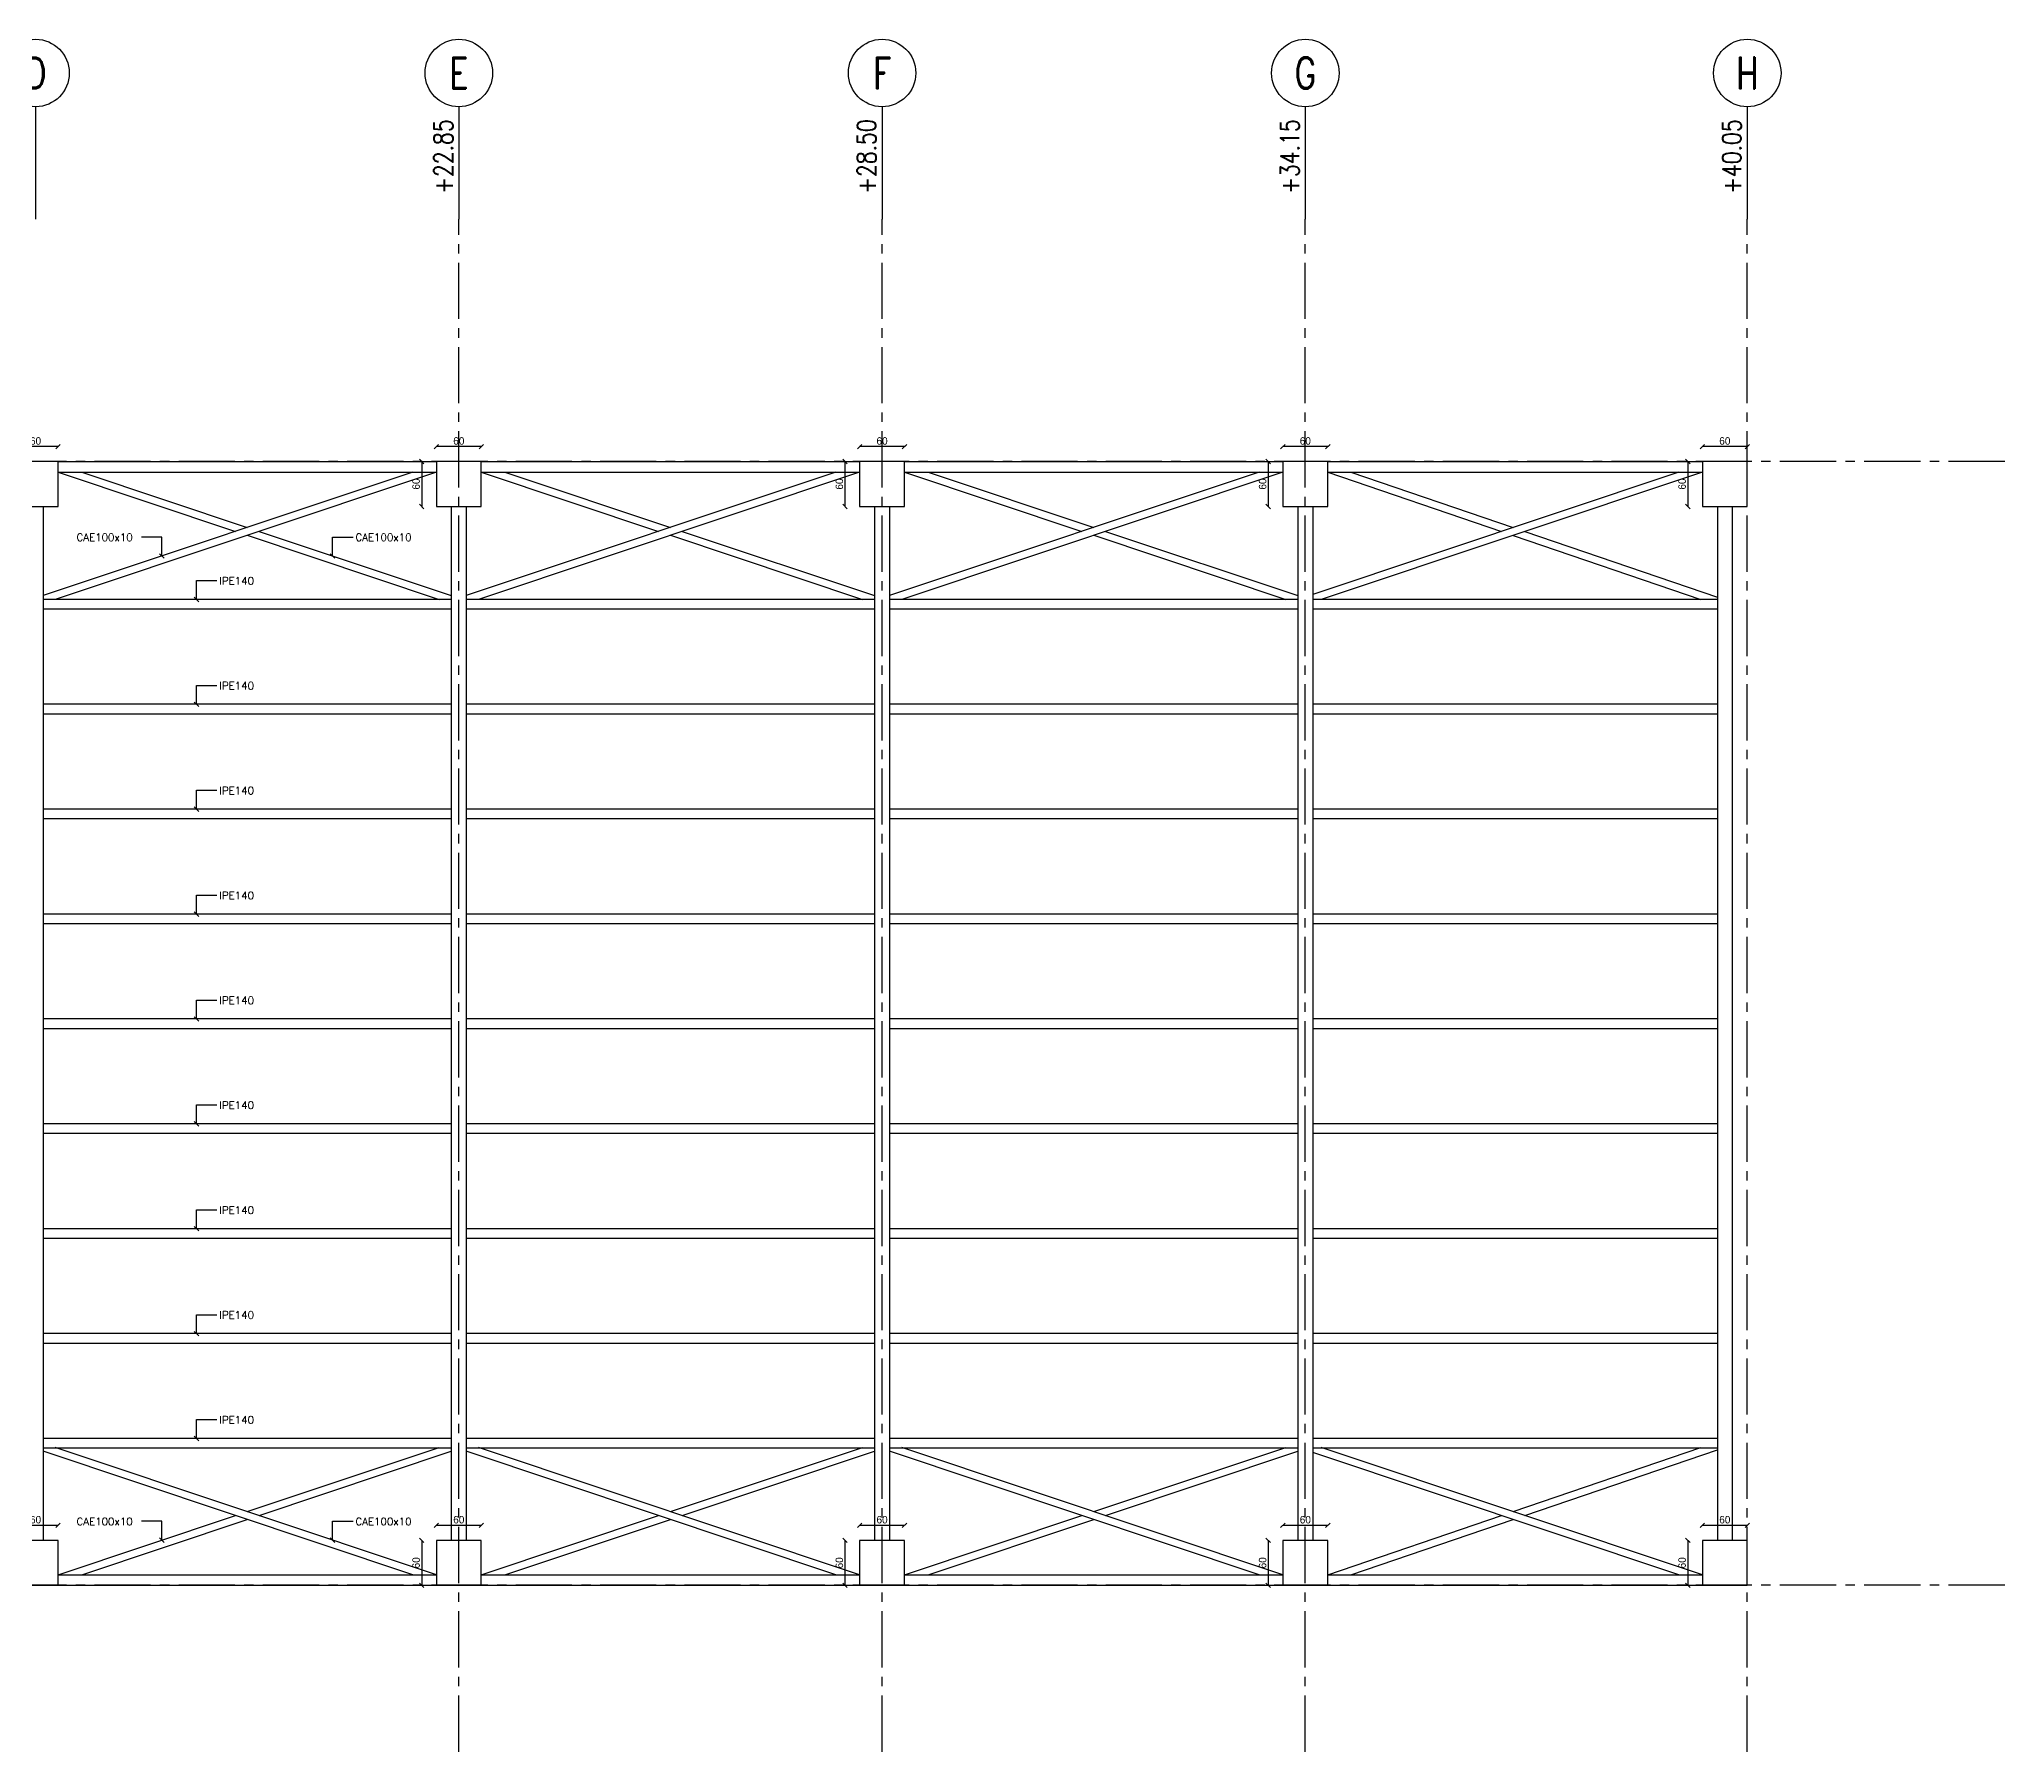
# Model space of a CAD drawing. Header units: metres. Extents: x -353217 to -351774, y -68080 to -67552.
# Drawn here: x -351800.65 to -351774.42, y -67882.94 to -67860.08 of the extents above; entities that cross this region are included whole.
import ezdxf
from ezdxf.enums import TextEntityAlignment as Align

# ---------------------------------------------------------------- set-up
doc = ezdxf.new("R2010")
doc.units = ezdxf.units.M
doc.header["$MEASUREMENT"] = 0
doc.header["$PDMODE"] = 2
doc.header["$PDSIZE"] = -0.6
doc.linetypes.add('CENTER2', pattern=[1.125, 0.75, -0.125, 0.125, -0.125])
for name, color, linetype in [('Str-Axes', 8, 'Continuous'), ('str-columns', 3, 'Continuous'), ('str-frame', 1, 'Continuous')]:
    doc.layers.add(name, color=color, linetype=linetype)
doc.styles.add('ROMAND', font='romand', dxfattribs={"width": 0.8})
doc.styles.add('ROMANS', font='romans', dxfattribs={"height": 0.4})
doc.dimstyles.new('structure', dxfattribs={"dimtxt": 0.1, "dimasz": 0.06, "dimexe": 0.18, "dimexo": 1, "dimgap": 0.025, "dimtad": 1, "dimdec": 1, "dimlfac": 100, "dimrnd": 0.5, "dimdsep": 46, "dimtxsty": 'Standard', "dimblk1": 'OBLIQUE', "dimblk2": 'OBLIQUE', "dimsah": 1, "dimcen": 0.009, "dimse1": 1, "dimse2": 1, "dimclrd": 4, "dimclre": 9, "dimclrt": 1, "dimadec": 0, "dimazin": 0, "dimtfac": 0.066667, "dimtdec": 1, "dimtix": 1, "dimtmove": 2, "dimatfit": 3, "dimldrblk": 'OBLIQUE', "dimfxl": 0.18, "dimtolj": 1, "dimarcsym": 0})

# ---------------------------------------------------------------- blocks, each defined once
blk = doc.blocks.new('Axis-buble-V')
at = {"color": 2}
blk.add_line((0, 0), (0, -15), dxfattribs=at)
blk.add_circle((0, 4.5), 4.5, dxfattribs=at)
at = {"color": 1, "style": 'ROMAND', "width": 0.8}
blk.add_attdef('A', text='', height=4.25, dxfattribs=at).set_placement((0, 4.5), align=Align.MIDDLE_CENTER)
at = {"color": 1, "style": 'ROMANS', "width": 0.8}
blk.add_attdef('%%P0.00', (-0.82, -11.62), '', height=2.5, rotation=90, dxfattribs=at)
blk = doc.blocks.new('_Oblique')
at = {"color": 0, "linetype": 'ByBlock', "lineweight": -2}
blk.add_line((-0.5, -0.5), (0.5, 0.5), dxfattribs=at)
blk = doc.blocks.new('*D661')
at = {"layer": 'Defpoints', "color": 0, "transparency": 16777216}
for p in [(-351801.004, -67879.916), (-351801.004, -67880.116), (-351800.404, -67880.116)]:
    blk.add_point(p, dxfattribs=at)
at = {"layer": 'str-columns', "color": 4, "lineweight": -2, "transparency": 16777216}
blk.add_line((-351800.404, -67879.916), (-351801.004, -67879.916), dxfattribs=at)
at = {"layer": 'str-columns', "color": 4, "lineweight": -2, "transparency": 16777216, "xscale": 0.06, "yscale": 0.06, "zscale": 0.06, "rotation": 180}
blk.add_blockref('_Oblique', (-351801.004, -67879.916), dxfattribs=at)
at = {"layer": 'str-columns', "color": 4, "lineweight": -2, "transparency": 16777216, "xscale": 0.06, "yscale": 0.06, "zscale": 0.06}
blk.add_blockref('_Oblique', (-351800.404, -67879.916), dxfattribs=at)
at = {"layer": 'str-columns', "color": 1, "transparency": 16777216, "insert": (-351800.704, -67879.841), "char_height": 0.1, "attachment_point": 5}
blk.add_mtext('\\A1;60', dxfattribs=at)
blk = doc.blocks.new('*D663')
at = {"layer": 'Defpoints', "color": 0, "transparency": 16777216}
for p in [(-351795.354, -67879.916), (-351795.354, -67880.116), (-351794.754, -67880.116)]:
    blk.add_point(p, dxfattribs=at)
at = {"layer": 'str-columns', "color": 4, "lineweight": -2, "transparency": 16777216}
blk.add_line((-351794.754, -67879.916), (-351795.354, -67879.916), dxfattribs=at)
at = {"layer": 'str-columns', "color": 4, "lineweight": -2, "transparency": 16777216, "xscale": 0.06, "yscale": 0.06, "zscale": 0.06, "rotation": 180}
blk.add_blockref('_Oblique', (-351795.354, -67879.916), dxfattribs=at)
at = {"layer": 'str-columns', "color": 4, "lineweight": -2, "transparency": 16777216, "xscale": 0.06, "yscale": 0.06, "zscale": 0.06}
blk.add_blockref('_Oblique', (-351794.754, -67879.916), dxfattribs=at)
at = {"layer": 'str-columns', "color": 1, "transparency": 16777216, "insert": (-351795.054, -67879.841), "char_height": 0.1, "attachment_point": 5}
blk.add_mtext('\\A1;60', dxfattribs=at)
blk = doc.blocks.new('*D664')
at = {"layer": 'Defpoints', "color": 0, "transparency": 16777216}
for p in [(-351795.354, -67880.116), (-351795.549, -67880.716), (-351795.354, -67880.716)]:
    blk.add_point(p, dxfattribs=at)
at = {"layer": 'str-columns', "color": 4, "lineweight": -2, "transparency": 16777216}
blk.add_line((-351795.549, -67880.116), (-351795.549, -67880.716), dxfattribs=at)
at = {"layer": 'str-columns', "color": 4, "lineweight": -2, "transparency": 16777216, "xscale": 0.06, "yscale": 0.06, "zscale": 0.06}
for p, rotation in [((-351795.549, -67880.116), 90), ((-351795.549, -67880.716), 270)]:
    blk.add_blockref('_Oblique', p, dxfattribs=dict(at, rotation=rotation))
at = {"layer": 'str-columns', "color": 1, "transparency": 16777216, "insert": (-351795.624, -67880.416), "char_height": 0.1, "attachment_point": 5, "rotation": 90}
blk.add_mtext('\\A1;60', dxfattribs=at)
blk = doc.blocks.new('*D665')
at = {"layer": 'Defpoints', "color": 0, "transparency": 16777216}
for p in [(-351789.704, -67879.916), (-351789.704, -67880.116), (-351789.104, -67880.116)]:
    blk.add_point(p, dxfattribs=at)
at = {"layer": 'str-columns', "color": 4, "lineweight": -2, "transparency": 16777216}
blk.add_line((-351789.104, -67879.916), (-351789.704, -67879.916), dxfattribs=at)
at = {"layer": 'str-columns', "color": 4, "lineweight": -2, "transparency": 16777216, "xscale": 0.06, "yscale": 0.06, "zscale": 0.06, "rotation": 180}
blk.add_blockref('_Oblique', (-351789.704, -67879.916), dxfattribs=at)
at = {"layer": 'str-columns', "color": 4, "lineweight": -2, "transparency": 16777216, "xscale": 0.06, "yscale": 0.06, "zscale": 0.06}
blk.add_blockref('_Oblique', (-351789.104, -67879.916), dxfattribs=at)
at = {"layer": 'str-columns', "color": 1, "transparency": 16777216, "insert": (-351789.404, -67879.841), "char_height": 0.1, "attachment_point": 5}
blk.add_mtext('\\A1;60', dxfattribs=at)
blk = doc.blocks.new('*D666')
at = {"layer": 'Defpoints', "color": 0, "transparency": 16777216}
for p in [(-351789.704, -67880.116), (-351789.899, -67880.716), (-351789.704, -67880.716)]:
    blk.add_point(p, dxfattribs=at)
at = {"layer": 'str-columns', "color": 4, "lineweight": -2, "transparency": 16777216}
blk.add_line((-351789.899, -67880.116), (-351789.899, -67880.716), dxfattribs=at)
at = {"layer": 'str-columns', "color": 4, "lineweight": -2, "transparency": 16777216, "xscale": 0.06, "yscale": 0.06, "zscale": 0.06}
for p, rotation in [((-351789.899, -67880.116), 90), ((-351789.899, -67880.716), 270)]:
    blk.add_blockref('_Oblique', p, dxfattribs=dict(at, rotation=rotation))
at = {"layer": 'str-columns', "color": 1, "transparency": 16777216, "insert": (-351789.974, -67880.416), "char_height": 0.1, "attachment_point": 5, "rotation": 90}
blk.add_mtext('\\A1;60', dxfattribs=at)
blk = doc.blocks.new('*D667')
at = {"layer": 'Defpoints', "color": 0, "transparency": 16777216}
for p in [(-351784.054, -67879.916), (-351784.054, -67880.116), (-351783.454, -67880.116)]:
    blk.add_point(p, dxfattribs=at)
at = {"layer": 'str-columns', "color": 4, "lineweight": -2, "transparency": 16777216}
blk.add_line((-351783.454, -67879.916), (-351784.054, -67879.916), dxfattribs=at)
at = {"layer": 'str-columns', "color": 4, "lineweight": -2, "transparency": 16777216, "xscale": 0.06, "yscale": 0.06, "zscale": 0.06, "rotation": 180}
blk.add_blockref('_Oblique', (-351784.054, -67879.916), dxfattribs=at)
at = {"layer": 'str-columns', "color": 4, "lineweight": -2, "transparency": 16777216, "xscale": 0.06, "yscale": 0.06, "zscale": 0.06}
blk.add_blockref('_Oblique', (-351783.454, -67879.916), dxfattribs=at)
at = {"layer": 'str-columns', "color": 1, "transparency": 16777216, "insert": (-351783.754, -67879.841), "char_height": 0.1, "attachment_point": 5}
blk.add_mtext('\\A1;60', dxfattribs=at)
blk = doc.blocks.new('*D668')
at = {"layer": 'Defpoints', "color": 0, "transparency": 16777216}
for p in [(-351784.054, -67880.116), (-351784.249, -67880.716), (-351784.054, -67880.716)]:
    blk.add_point(p, dxfattribs=at)
at = {"layer": 'str-columns', "color": 4, "lineweight": -2, "transparency": 16777216}
blk.add_line((-351784.249, -67880.116), (-351784.249, -67880.716), dxfattribs=at)
at = {"layer": 'str-columns', "color": 4, "lineweight": -2, "transparency": 16777216, "xscale": 0.06, "yscale": 0.06, "zscale": 0.06}
for p, rotation in [((-351784.249, -67880.116), 90), ((-351784.249, -67880.716), 270)]:
    blk.add_blockref('_Oblique', p, dxfattribs=dict(at, rotation=rotation))
at = {"layer": 'str-columns', "color": 1, "transparency": 16777216, "insert": (-351784.324, -67880.416), "char_height": 0.1, "attachment_point": 5, "rotation": 90}
blk.add_mtext('\\A1;60', dxfattribs=at)
blk = doc.blocks.new('*D669')
at = {"layer": 'Defpoints', "color": 0, "transparency": 16777216}
for p in [(-351778.454, -67879.916), (-351778.454, -67880.116), (-351777.854, -67880.116)]:
    blk.add_point(p, dxfattribs=at)
at = {"layer": 'str-columns', "color": 4, "lineweight": -2, "transparency": 16777216}
blk.add_line((-351777.854, -67879.916), (-351778.454, -67879.916), dxfattribs=at)
at = {"layer": 'str-columns', "color": 4, "lineweight": -2, "transparency": 16777216, "xscale": 0.06, "yscale": 0.06, "zscale": 0.06, "rotation": 180}
blk.add_blockref('_Oblique', (-351778.454, -67879.916), dxfattribs=at)
at = {"layer": 'str-columns', "color": 4, "lineweight": -2, "transparency": 16777216, "xscale": 0.06, "yscale": 0.06, "zscale": 0.06}
blk.add_blockref('_Oblique', (-351777.854, -67879.916), dxfattribs=at)
at = {"layer": 'str-columns', "color": 1, "transparency": 16777216, "insert": (-351778.154, -67879.841), "char_height": 0.1, "attachment_point": 5}
blk.add_mtext('\\A1;60', dxfattribs=at)
blk = doc.blocks.new('*D670')
at = {"layer": 'Defpoints', "color": 0, "transparency": 16777216}
for p in [(-351778.454, -67880.116), (-351778.649, -67880.716), (-351778.454, -67880.716)]:
    blk.add_point(p, dxfattribs=at)
at = {"layer": 'str-columns', "color": 4, "lineweight": -2, "transparency": 16777216}
blk.add_line((-351778.649, -67880.116), (-351778.649, -67880.716), dxfattribs=at)
at = {"layer": 'str-columns', "color": 4, "lineweight": -2, "transparency": 16777216, "xscale": 0.06, "yscale": 0.06, "zscale": 0.06}
for p, rotation in [((-351778.649, -67880.116), 90), ((-351778.649, -67880.716), 270)]:
    blk.add_blockref('_Oblique', p, dxfattribs=dict(at, rotation=rotation))
at = {"layer": 'str-columns', "color": 1, "transparency": 16777216, "insert": (-351778.724, -67880.416), "char_height": 0.1, "attachment_point": 5, "rotation": 90}
blk.add_mtext('\\A1;60', dxfattribs=at)
blk = doc.blocks.new('*D677')
at = {"layer": 'Defpoints', "color": 0, "transparency": 16777216}
for p in [(-351801.004, -67865.516), (-351801.004, -67865.716), (-351800.404, -67865.716)]:
    blk.add_point(p, dxfattribs=at)
at = {"layer": 'str-columns', "color": 4, "lineweight": -2, "transparency": 16777216}
blk.add_line((-351800.404, -67865.516), (-351801.004, -67865.516), dxfattribs=at)
at = {"layer": 'str-columns', "color": 4, "lineweight": -2, "transparency": 16777216, "xscale": 0.06, "yscale": 0.06, "zscale": 0.06, "rotation": 180}
blk.add_blockref('_Oblique', (-351801.004, -67865.516), dxfattribs=at)
at = {"layer": 'str-columns', "color": 4, "lineweight": -2, "transparency": 16777216, "xscale": 0.06, "yscale": 0.06, "zscale": 0.06}
blk.add_blockref('_Oblique', (-351800.404, -67865.516), dxfattribs=at)
at = {"layer": 'str-columns', "color": 1, "transparency": 16777216, "insert": (-351800.704, -67865.441), "char_height": 0.1, "attachment_point": 5}
blk.add_mtext('\\A1;60', dxfattribs=at)
blk = doc.blocks.new('*D679')
at = {"layer": 'Defpoints', "color": 0, "transparency": 16777216}
for p in [(-351795.354, -67865.516), (-351795.354, -67865.716), (-351794.754, -67865.716)]:
    blk.add_point(p, dxfattribs=at)
at = {"layer": 'str-columns', "color": 4, "lineweight": -2, "transparency": 16777216}
blk.add_line((-351794.754, -67865.516), (-351795.354, -67865.516), dxfattribs=at)
at = {"layer": 'str-columns', "color": 4, "lineweight": -2, "transparency": 16777216, "xscale": 0.06, "yscale": 0.06, "zscale": 0.06, "rotation": 180}
blk.add_blockref('_Oblique', (-351795.354, -67865.516), dxfattribs=at)
at = {"layer": 'str-columns', "color": 4, "lineweight": -2, "transparency": 16777216, "xscale": 0.06, "yscale": 0.06, "zscale": 0.06}
blk.add_blockref('_Oblique', (-351794.754, -67865.516), dxfattribs=at)
at = {"layer": 'str-columns', "color": 1, "transparency": 16777216, "insert": (-351795.054, -67865.441), "char_height": 0.1, "attachment_point": 5}
blk.add_mtext('\\A1;60', dxfattribs=at)
blk = doc.blocks.new('*D680')
at = {"layer": 'Defpoints', "color": 0, "transparency": 16777216}
for p in [(-351795.354, -67865.716), (-351795.549, -67866.316), (-351795.354, -67866.316)]:
    blk.add_point(p, dxfattribs=at)
at = {"layer": 'str-columns', "color": 4, "lineweight": -2, "transparency": 16777216}
blk.add_line((-351795.549, -67865.716), (-351795.549, -67866.316), dxfattribs=at)
at = {"layer": 'str-columns', "color": 4, "lineweight": -2, "transparency": 16777216, "xscale": 0.06, "yscale": 0.06, "zscale": 0.06}
for p, rotation in [((-351795.549, -67865.716), 90), ((-351795.549, -67866.316), 270)]:
    blk.add_blockref('_Oblique', p, dxfattribs=dict(at, rotation=rotation))
at = {"layer": 'str-columns', "color": 1, "transparency": 16777216, "insert": (-351795.624, -67866.016), "char_height": 0.1, "attachment_point": 5, "rotation": 90}
blk.add_mtext('\\A1;60', dxfattribs=at)
blk = doc.blocks.new('*D681')
at = {"layer": 'Defpoints', "color": 0, "transparency": 16777216}
for p in [(-351789.704, -67865.516), (-351789.704, -67865.716), (-351789.104, -67865.716)]:
    blk.add_point(p, dxfattribs=at)
at = {"layer": 'str-columns', "color": 4, "lineweight": -2, "transparency": 16777216}
blk.add_line((-351789.104, -67865.516), (-351789.704, -67865.516), dxfattribs=at)
at = {"layer": 'str-columns', "color": 4, "lineweight": -2, "transparency": 16777216, "xscale": 0.06, "yscale": 0.06, "zscale": 0.06, "rotation": 180}
blk.add_blockref('_Oblique', (-351789.704, -67865.516), dxfattribs=at)
at = {"layer": 'str-columns', "color": 4, "lineweight": -2, "transparency": 16777216, "xscale": 0.06, "yscale": 0.06, "zscale": 0.06}
blk.add_blockref('_Oblique', (-351789.104, -67865.516), dxfattribs=at)
at = {"layer": 'str-columns', "color": 1, "transparency": 16777216, "insert": (-351789.404, -67865.441), "char_height": 0.1, "attachment_point": 5}
blk.add_mtext('\\A1;60', dxfattribs=at)
blk = doc.blocks.new('*D682')
at = {"layer": 'Defpoints', "color": 0, "transparency": 16777216}
for p in [(-351789.704, -67865.716), (-351789.899, -67866.316), (-351789.704, -67866.316)]:
    blk.add_point(p, dxfattribs=at)
at = {"layer": 'str-columns', "color": 4, "lineweight": -2, "transparency": 16777216}
blk.add_line((-351789.899, -67865.716), (-351789.899, -67866.316), dxfattribs=at)
at = {"layer": 'str-columns', "color": 4, "lineweight": -2, "transparency": 16777216, "xscale": 0.06, "yscale": 0.06, "zscale": 0.06}
for p, rotation in [((-351789.899, -67865.716), 90), ((-351789.899, -67866.316), 270)]:
    blk.add_blockref('_Oblique', p, dxfattribs=dict(at, rotation=rotation))
at = {"layer": 'str-columns', "color": 1, "transparency": 16777216, "insert": (-351789.974, -67866.016), "char_height": 0.1, "attachment_point": 5, "rotation": 90}
blk.add_mtext('\\A1;60', dxfattribs=at)
blk = doc.blocks.new('*D685')
at = {"layer": 'Defpoints', "color": 0, "transparency": 16777216}
for p in [(-351784.054, -67865.516), (-351784.054, -67865.716), (-351783.454, -67865.716)]:
    blk.add_point(p, dxfattribs=at)
at = {"layer": 'str-columns', "color": 4, "lineweight": -2, "transparency": 16777216}
blk.add_line((-351783.454, -67865.516), (-351784.054, -67865.516), dxfattribs=at)
at = {"layer": 'str-columns', "color": 4, "lineweight": -2, "transparency": 16777216, "xscale": 0.06, "yscale": 0.06, "zscale": 0.06, "rotation": 180}
blk.add_blockref('_Oblique', (-351784.054, -67865.516), dxfattribs=at)
at = {"layer": 'str-columns', "color": 4, "lineweight": -2, "transparency": 16777216, "xscale": 0.06, "yscale": 0.06, "zscale": 0.06}
blk.add_blockref('_Oblique', (-351783.454, -67865.516), dxfattribs=at)
at = {"layer": 'str-columns', "color": 1, "transparency": 16777216, "insert": (-351783.754, -67865.441), "char_height": 0.1, "attachment_point": 5}
blk.add_mtext('\\A1;60', dxfattribs=at)
blk = doc.blocks.new('*D686')
at = {"layer": 'Defpoints', "color": 0, "transparency": 16777216}
for p in [(-351784.054, -67865.716), (-351784.249, -67866.316), (-351784.054, -67866.316)]:
    blk.add_point(p, dxfattribs=at)
at = {"layer": 'str-columns', "color": 4, "lineweight": -2, "transparency": 16777216}
blk.add_line((-351784.249, -67865.716), (-351784.249, -67866.316), dxfattribs=at)
at = {"layer": 'str-columns', "color": 4, "lineweight": -2, "transparency": 16777216, "xscale": 0.06, "yscale": 0.06, "zscale": 0.06}
for p, rotation in [((-351784.249, -67865.716), 90), ((-351784.249, -67866.316), 270)]:
    blk.add_blockref('_Oblique', p, dxfattribs=dict(at, rotation=rotation))
at = {"layer": 'str-columns', "color": 1, "transparency": 16777216, "insert": (-351784.324, -67866.016), "char_height": 0.1, "attachment_point": 5, "rotation": 90}
blk.add_mtext('\\A1;60', dxfattribs=at)
blk = doc.blocks.new('*D687')
at = {"layer": 'Defpoints', "color": 0, "transparency": 16777216}
for p in [(-351778.454, -67865.516), (-351778.454, -67865.716), (-351777.854, -67865.716)]:
    blk.add_point(p, dxfattribs=at)
at = {"layer": 'str-columns', "color": 4, "lineweight": -2, "transparency": 16777216}
blk.add_line((-351777.854, -67865.516), (-351778.454, -67865.516), dxfattribs=at)
at = {"layer": 'str-columns', "color": 4, "lineweight": -2, "transparency": 16777216, "xscale": 0.06, "yscale": 0.06, "zscale": 0.06, "rotation": 180}
blk.add_blockref('_Oblique', (-351778.454, -67865.516), dxfattribs=at)
at = {"layer": 'str-columns', "color": 4, "lineweight": -2, "transparency": 16777216, "xscale": 0.06, "yscale": 0.06, "zscale": 0.06}
blk.add_blockref('_Oblique', (-351777.854, -67865.516), dxfattribs=at)
at = {"layer": 'str-columns', "color": 1, "transparency": 16777216, "insert": (-351778.154, -67865.441), "char_height": 0.1, "attachment_point": 5}
blk.add_mtext('\\A1;60', dxfattribs=at)
blk = doc.blocks.new('*D688')
at = {"layer": 'Defpoints', "color": 0, "transparency": 16777216}
for p in [(-351778.454, -67865.716), (-351778.649, -67866.316), (-351778.454, -67866.316)]:
    blk.add_point(p, dxfattribs=at)
at = {"layer": 'str-columns', "color": 4, "lineweight": -2, "transparency": 16777216}
blk.add_line((-351778.649, -67865.716), (-351778.649, -67866.316), dxfattribs=at)
at = {"layer": 'str-columns', "color": 4, "lineweight": -2, "transparency": 16777216, "xscale": 0.06, "yscale": 0.06, "zscale": 0.06}
for p, rotation in [((-351778.649, -67865.716), 90), ((-351778.649, -67866.316), 270)]:
    blk.add_blockref('_Oblique', p, dxfattribs=dict(at, rotation=rotation))
at = {"layer": 'str-columns', "color": 1, "transparency": 16777216, "insert": (-351778.724, -67866.016), "char_height": 0.1, "attachment_point": 5, "rotation": 90}
blk.add_mtext('\\A1;60', dxfattribs=at)

msp = doc.modelspace()

# ---------------------------------------------------------------- linework, layer by layer
at = {"layer": 'Str-Axes', "linetype": 'CENTER2'}
for p, q in [((-351795.0540834, -67882.9372075), (-351795.0540834, -67862.4793076)), ((-351789.4040834, -67882.9372075), (-351789.4040834, -67862.4793076)), ((-351783.7540834, -67882.9372075), (-351783.7540834, -67862.4793076)), ((-351777.8540834, -67882.9372075), (-351777.8540834, -67862.4793076)), ((-351774.4182115, -67865.7163974), (-351821.3123761, -67865.7163974)), ((-351774.4182115, -67880.7163974), (-351821.3123761, -67880.7163974))]:
    msp.add_line(p, q, dxfattribs=at)
at = {"layer": 'str-columns'}
for points in [[(-351801.0040834, -67866.3163974), (-351800.4040834, -67866.3163974), (-351800.4040834, -67865.7163974), (-351801.0040834, -67865.7163974)], [(-351795.3540834, -67866.3163974), (-351794.7540834, -67866.3163974), (-351794.7540834, -67865.7163974), (-351795.3540834, -67865.7163974)], [(-351789.7040834, -67866.3163974), (-351789.1040834, -67866.3163974), (-351789.1040834, -67865.7163974), (-351789.7040834, -67865.7163974)], [(-351784.0540834, -67866.3163974), (-351783.4540834, -67866.3163974), (-351783.4540834, -67865.7163974), (-351784.0540834, -67865.7163974)], [(-351778.4540834, -67866.3163974), (-351777.8540834, -67866.3163974), (-351777.8540834, -67865.7163974), (-351778.4540834, -67865.7163974)], [(-351801.0040834, -67880.7163974), (-351800.4040834, -67880.7163974), (-351800.4040834, -67880.1163974), (-351801.0040834, -67880.1163974)], [(-351795.3540834, -67880.7163974), (-351794.7540834, -67880.7163974), (-351794.7540834, -67880.1163974), (-351795.3540834, -67880.1163974)], [(-351789.7040834, -67880.7163974), (-351789.1040834, -67880.7163974), (-351789.1040834, -67880.1163974), (-351789.7040834, -67880.1163974)], [(-351784.0540834, -67880.7163974), (-351783.4540834, -67880.7163974), (-351783.4540834, -67880.1163974), (-351784.0540834, -67880.1163974)], [(-351778.4540834, -67880.7163974), (-351777.8540834, -67880.7163974), (-351777.8540834, -67880.1163974), (-351778.4540834, -67880.1163974)]]:
    msp.add_lwpolyline(points, close=True, dxfattribs=at)
at = {"layer": 'str-frame'}
for p, q in [((-351795.6696246, -67865.8563974), (-351800.6040834, -67867.5051952)), ((-351795.3540834, -67865.8563974), (-351800.4417782, -67867.5563974)), ((-351800.4040834, -67865.7163974), (-351795.3540834, -67865.7163974)), ((-351800.4040834, -67865.8563974), (-351795.3540834, -67865.8563974)), ((-351800.4040834, -67865.8563974), (-351798.036854, -67866.6473823)), ((-351800.0885423, -67865.8563974), (-351797.8790834, -67866.5946649)), ((-351790.0196246, -67865.8563974), (-351794.9540834, -67867.5051952)), ((-351789.7040834, -67865.8563974), (-351794.7917782, -67867.5563974)), ((-351794.7540834, -67865.7163974), (-351789.7040834, -67865.7163974)), ((-351794.7540834, -67865.8563974), (-351789.7040834, -67865.8563974)), ((-351794.7540834, -67865.8563974), (-351792.386854, -67866.6473823)), ((-351794.4385423, -67865.8563974), (-351792.2290834, -67866.5946649)), ((-351784.3696246, -67865.8563974), (-351789.3040834, -67867.5051952)), ((-351784.0540834, -67865.8563974), (-351789.1417782, -67867.5563974)), ((-351789.1040834, -67865.7163974), (-351784.0540834, -67865.7163974)), ((-351789.1040834, -67865.8563974), (-351784.0540834, -67865.8563974)), ((-351789.1040834, -67865.8563974), (-351786.736854, -67866.6473823)), ((-351788.7885423, -67865.8563974), (-351786.5790834, -67866.5946649)), ((-351778.7696246, -67865.8563974), (-351783.6540834, -67867.4884882)), ((-351778.4540834, -67865.8563974), (-351783.5417782, -67867.5563974)), ((-351783.4540834, -67865.7163974), (-351778.4540834, -67865.7163974)), ((-351783.4540834, -67865.8563974), (-351778.4540834, -67865.8563974)), ((-351783.4540834, -67865.8563974), (-351781.136854, -67866.6473823)), ((-351783.1445312, -67865.8563974), (-351780.9804259, -67866.5951135)), ((-351800.6040834, -67866.3163974), (-351800.6040834, -67880.1163974)), ((-351795.1540834, -67866.3163974), (-351795.1540834, -67880.1163974)), ((-351794.9540834, -67866.3163974), (-351794.9540834, -67880.1163974)), ((-351789.5040834, -67866.3163974), (-351789.5040834, -67880.1163974)), ((-351789.3040834, -67866.3163974), (-351789.3040834, -67880.1163974)), ((-351783.8540834, -67866.3163974), (-351783.8540834, -67880.1163974)), ((-351783.6540834, -67866.3163974), (-351783.6540834, -67880.1163974)), ((-351778.2540834, -67866.3163974), (-351778.2540834, -67880.1163974)), ((-351778.0540834, -67866.3163974), (-351778.0540834, -67880.1163974)), ((-351797.7213128, -67866.6473823), (-351795.1540834, -67867.5051952)), ((-351792.0713128, -67866.6473823), (-351789.5040834, -67867.5051952)), ((-351786.4213128, -67866.6473823), (-351783.8540834, -67867.5051952)), ((-351780.8243393, -67866.6483936), (-351778.2540834, -67867.525749)), ((-351797.8790834, -67866.7000997), (-351795.3163887, -67867.5563974)), ((-351792.2290834, -67866.7000997), (-351789.6663887, -67867.5563974)), ((-351786.5790834, -67866.7000997), (-351784.0163887, -67867.5563974)), ((-351780.9807674, -67866.7006624), (-351778.4738496, -67867.5563974)), ((-351795.1540834, -67867.5563974), (-351800.6040834, -67867.5563974)), ((-351795.1540834, -67867.6863974), (-351800.6040834, -67867.6863974)), ((-351789.5040834, -67867.5563974), (-351794.9540834, -67867.5563974)), ((-351789.5040834, -67867.6863974), (-351794.9540834, -67867.6863974)), ((-351783.8540834, -67867.5563974), (-351789.3040834, -67867.5563974)), ((-351783.8540834, -67867.6863974), (-351789.3040834, -67867.6863974)), ((-351778.2540834, -67867.5563974), (-351783.6540834, -67867.5563974)), ((-351778.2540834, -67867.6863974), (-351783.6540834, -67867.6863974)), ((-351795.1540834, -67868.9563974), (-351800.6040834, -67868.9563974)), ((-351789.5040834, -67868.9563974), (-351794.9540834, -67868.9563974)), ((-351783.8540834, -67868.9563974), (-351789.3040834, -67868.9563974)), ((-351778.2540834, -67868.9563974), (-351783.6540834, -67868.9563974)), ((-351795.1540834, -67869.0863974), (-351800.6040834, -67869.0863974)), ((-351789.5040834, -67869.0863974), (-351794.9540834, -67869.0863974)), ((-351783.8540834, -67869.0863974), (-351789.3040834, -67869.0863974)), ((-351778.2540834, -67869.0863974), (-351783.6540834, -67869.0863974)), ((-351795.1540834, -67870.3563974), (-351800.6040834, -67870.3563974)), ((-351789.5040834, -67870.3563974), (-351794.9540834, -67870.3563974)), ((-351783.8540834, -67870.3563974), (-351789.3040834, -67870.3563974)), ((-351778.2540834, -67870.3563974), (-351783.6540834, -67870.3563974)), ((-351795.1540834, -67870.4863974), (-351800.6040834, -67870.4863974)), ((-351789.5040834, -67870.4863974), (-351794.9540834, -67870.4863974)), ((-351783.8540834, -67870.4863974), (-351789.3040834, -67870.4863974)), ((-351778.2540834, -67870.4863974), (-351783.6540834, -67870.4863974)), ((-351795.1540834, -67871.7563974), (-351800.6040834, -67871.7563974)), ((-351795.1540834, -67871.8863974), (-351800.6040834, -67871.8863974)), ((-351789.5040834, -67871.7563974), (-351794.9540834, -67871.7563974)), ((-351789.5040834, -67871.8863974), (-351794.9540834, -67871.8863974)), ((-351783.8540834, -67871.7563974), (-351789.3040834, -67871.7563974)), ((-351783.8540834, -67871.8863974), (-351789.3040834, -67871.8863974)), ((-351778.2540834, -67871.7563974), (-351783.6540834, -67871.7563974)), ((-351778.2540834, -67871.8863974), (-351783.6540834, -67871.8863974)), ((-351795.1540834, -67873.1563974), (-351800.6040834, -67873.1563974)), ((-351789.5040834, -67873.1563974), (-351794.9540834, -67873.1563974)), ((-351783.8540834, -67873.1563974), (-351789.3040834, -67873.1563974)), ((-351778.2540834, -67873.1563974), (-351783.6540834, -67873.1563974)), ((-351795.1540834, -67873.2863974), (-351800.6040834, -67873.2863974)), ((-351789.5040834, -67873.2863974), (-351794.9540834, -67873.2863974)), ((-351783.8540834, -67873.2863974), (-351789.3040834, -67873.2863974)), ((-351778.2540834, -67873.2863974), (-351783.6540834, -67873.2863974)), ((-351795.1540834, -67874.5563974), (-351800.6040834, -67874.5563974)), ((-351789.5040834, -67874.5563974), (-351794.9540834, -67874.5563974)), ((-351783.8540834, -67874.5563974), (-351789.3040834, -67874.5563974)), ((-351778.2540834, -67874.5563974), (-351783.6540834, -67874.5563974)), ((-351795.1540834, -67874.6863974), (-351800.6040834, -67874.6863974)), ((-351789.5040834, -67874.6863974), (-351794.9540834, -67874.6863974)), ((-351783.8540834, -67874.6863974), (-351789.3040834, -67874.6863974)), ((-351778.2540834, -67874.6863974), (-351783.6540834, -67874.6863974)), ((-351795.1540834, -67875.9563974), (-351800.6040834, -67875.9563974)), ((-351795.1540834, -67876.0863974), (-351800.6040834, -67876.0863974)), ((-351789.5040834, -67875.9563974), (-351794.9540834, -67875.9563974)), ((-351789.5040834, -67876.0863974), (-351794.9540834, -67876.0863974)), ((-351783.8540834, -67875.9563974), (-351789.3040834, -67875.9563974)), ((-351783.8540834, -67876.0863974), (-351789.3040834, -67876.0863974)), ((-351778.2540834, -67875.9563974), (-351783.6540834, -67875.9563974)), ((-351778.2540834, -67876.0863974), (-351783.6540834, -67876.0863974)), ((-351795.1540834, -67877.3563974), (-351800.6040834, -67877.3563974)), ((-351789.5040834, -67877.3563974), (-351794.9540834, -67877.3563974)), ((-351783.8540834, -67877.3563974), (-351789.3040834, -67877.3563974)), ((-351778.2540834, -67877.3563974), (-351783.6540834, -67877.3563974)), ((-351795.1540834, -67877.4863974), (-351800.6040834, -67877.4863974)), ((-351789.5040834, -67877.4863974), (-351794.9540834, -67877.4863974)), ((-351783.8540834, -67877.4863974), (-351789.3040834, -67877.4863974)), ((-351778.2540834, -67877.4863974), (-351783.6540834, -67877.4863974)), ((-351795.1540834, -67878.7563974), (-351800.6040834, -67878.7563974)), ((-351789.5040834, -67878.7563974), (-351794.9540834, -67878.7563974)), ((-351783.8540834, -67878.7563974), (-351789.3040834, -67878.7563974)), ((-351778.2540834, -67878.7563974), (-351783.6540834, -67878.7563974)), ((-351795.1540834, -67878.8863974), (-351800.6040834, -67878.8863974)), ((-351795.6696246, -67880.5763974), (-351800.6040834, -67878.9275996)), ((-351795.3540834, -67880.5763974), (-351800.4417782, -67878.8763974)), ((-351797.8790834, -67879.732695), (-351795.3163887, -67878.8763974)), ((-351797.7213128, -67879.7854124), (-351795.1540834, -67878.9275996)), ((-351789.5040834, -67878.8863974), (-351794.9540834, -67878.8863974)), ((-351790.0196246, -67880.5763974), (-351794.9540834, -67878.9275996)), ((-351789.7040834, -67880.5763974), (-351794.7917782, -67878.8763974)), ((-351792.2290834, -67879.732695), (-351789.6663887, -67878.8763974)), ((-351792.0713128, -67879.7854124), (-351789.5040834, -67878.9275996)), ((-351783.8540834, -67878.8863974), (-351789.3040834, -67878.8863974)), ((-351784.3696246, -67880.5763974), (-351789.3040834, -67878.9275996)), ((-351784.0540834, -67880.5763974), (-351789.1417782, -67878.8763974)), ((-351786.5790834, -67879.732695), (-351784.0163887, -67878.8763974)), ((-351786.4213128, -67879.7854124), (-351783.8540834, -67878.9275996)), ((-351778.2540834, -67878.8863974), (-351783.6540834, -67878.8863974)), ((-351778.7696246, -67880.5763974), (-351783.6540834, -67878.9443065)), ((-351778.4540834, -67880.5763974), (-351783.5417782, -67878.8763974)), ((-351780.9807674, -67879.7321323), (-351778.4738496, -67878.8763974)), ((-351780.8243393, -67879.7844012), (-351778.2540834, -67878.9070458)), ((-351800.4040834, -67880.5763974), (-351798.036854, -67879.7854124)), ((-351794.7540834, -67880.5763974), (-351792.386854, -67879.7854124)), ((-351789.1040834, -67880.5763974), (-351786.736854, -67879.7854124)), ((-351783.4540834, -67880.5763974), (-351781.136854, -67879.7854124)), ((-351800.0885423, -67880.5763974), (-351797.8790834, -67879.8381298)), ((-351794.4385423, -67880.5763974), (-351792.2290834, -67879.8381298)), ((-351788.7885423, -67880.5763974), (-351786.5790834, -67879.8381298)), ((-351783.1445312, -67880.5763974), (-351780.9804259, -67879.8376812)), ((-351800.4040834, -67880.5763974), (-351795.3540834, -67880.5763974)), ((-351794.7540834, -67880.5763974), (-351789.7040834, -67880.5763974)), ((-351789.1040834, -67880.5763974), (-351784.0540834, -67880.5763974)), ((-351783.4540834, -67880.5763974), (-351778.4540834, -67880.5763974)), ((-351800.4040834, -67880.7163974), (-351795.3540834, -67880.7163974)), ((-351794.7540834, -67880.7163974), (-351789.7040834, -67880.7163974)), ((-351789.1040834, -67880.7163974), (-351784.0540834, -67880.7163974)), ((-351783.4540834, -67880.7163974), (-351778.4540834, -67880.7163974))]:
    msp.add_line(p, q, dxfattribs=at)

# ---------------------------------------------------------------- block references
at = {"layer": 'Str-Axes', "linetype": 'Continuous', "ltscale": 5, "xscale": 0.1000000000000227, "yscale": 0.1000000000000227, "zscale": 0.1000000000000227}
for p, values in [((-351800.7040834, -67860.9793076), {'A': 'D', '%%P0.00': '+17.20'}), ((-351795.0540834, -67860.9793076), {'A': 'E', '%%P0.00': '+22.85'}), ((-351789.4040834, -67860.9793076), {'A': 'F', '%%P0.00': '+28.50'}), ((-351783.7540834, -67860.9793076), {'A': 'G', '%%P0.00': '+34.15'}), ((-351777.8540834, -67860.9793076), {'A': 'H', '%%P0.00': '+40.05'})]:
    msp.add_blockref('Axis-buble-V', p, dxfattribs=at).add_auto_attribs(values)

# ---------------------------------------------------------------- texts
at = {"layer": 'str-columns', "color": 1, "style": 'ROMANS'}
for s, p in [('CAE100x10', (-351800.1571957, -67866.7770809)), ('CAE100x10', (-351796.4343044, -67866.7770809)), ('IPE140', (-351798.2509934, -67867.3580185)), ('IPE140', (-351798.2509934, -67868.7580185)), ('IPE140', (-351798.2509934, -67870.1580185)), ('IPE140', (-351798.2509934, -67871.5580185)), ('IPE140', (-351798.2509934, -67872.9580185)), ('IPE140', (-351798.2509934, -67874.3580185)), ('IPE140', (-351798.2509934, -67875.7580185)), ('IPE140', (-351798.2509934, -67877.1580185)), ('IPE140', (-351798.2509934, -67878.5580185)), ('CAE100x10', (-351800.1571957, -67879.9151109)), ('CAE100x10', (-351796.4343044, -67879.9151109))]:
    msp.add_text(s, height=0.1, dxfattribs=at).set_placement(p)

# ---------------------------------------------------------------- dimensions: what is measured, and where the dimension line sits
at = {"layer": 'str-columns'}
for p1, p2, distance, picture, middle in [((-351800.4040834, -67865.7163974), (-351801.0040834, -67865.7163974), -0.1999267, '*D677', (-351800.7040834, -67865.4414706)), ((-351794.7540834, -67865.7163974), (-351795.3540834, -67865.7163974), -0.1999267, '*D679', (-351795.0540834, -67865.4414706)), ((-351789.1040834, -67865.7163974), (-351789.7040834, -67865.7163974), -0.1999267, '*D681', (-351789.4040834, -67865.4414706)), ((-351783.4540834, -67865.7163974), (-351784.0540834, -67865.7163974), -0.1999267, '*D685', (-351783.7540834, -67865.4414706)), ((-351777.8540834, -67865.7163974), (-351778.4540834, -67865.7163974), -0.1999267, '*D687', (-351778.1540834, -67865.4414706)), ((-351795.3540834, -67865.7163974), (-351795.3540834, -67866.3163974), -0.1948673, '*D680', (-351795.6239508, -67866.0163974)), ((-351789.7040834, -67865.7163974), (-351789.7040834, -67866.3163974), -0.1948673, '*D682', (-351789.9739508, -67866.0163974)), ((-351784.0540834, -67865.7163974), (-351784.0540834, -67866.3163974), -0.1948673, '*D686', (-351784.3239508, -67866.0163974)), ((-351778.4540834, -67865.7163974), (-351778.4540834, -67866.3163974), -0.1948673, '*D688', (-351778.7239508, -67866.0163974)), ((-351800.4040834, -67880.1163974), (-351801.0040834, -67880.1163974), -0.1999267, '*D661', (-351800.7040834, -67879.8414706)), ((-351794.7540834, -67880.1163974), (-351795.3540834, -67880.1163974), -0.1999267, '*D663', (-351795.0540834, -67879.8414706)), ((-351789.1040834, -67880.1163974), (-351789.7040834, -67880.1163974), -0.1999267, '*D665', (-351789.4040834, -67879.8414706)), ((-351783.4540834, -67880.1163974), (-351784.0540834, -67880.1163974), -0.1999267, '*D667', (-351783.7540834, -67879.8414706)), ((-351777.8540834, -67880.1163974), (-351778.4540834, -67880.1163974), -0.1999267, '*D669', (-351778.1540834, -67879.8414706)), ((-351795.3540834, -67880.1163974), (-351795.3540834, -67880.7163974), -0.1948673, '*D664', (-351795.6239508, -67880.4163974)), ((-351789.7040834, -67880.1163974), (-351789.7040834, -67880.7163974), -0.1948673, '*D666', (-351789.9739508, -67880.4163974)), ((-351784.0540834, -67880.1163974), (-351784.0540834, -67880.7163974), -0.1948673, '*D668', (-351784.3239508, -67880.4163974)), ((-351778.4540834, -67880.1163974), (-351778.4540834, -67880.7163974), -0.1948673, '*D670', (-351778.7239508, -67880.4163974))]:
    dim = msp.add_aligned_dim(p1=p1, p2=p2, distance=distance, dimstyle='structure', dxfattribs=at)
    dim.commit()
    dim.dimension.update_dxf_attribs({"geometry": picture, "text_midpoint": middle})

# ---------------------------------------------------------------- leaders
for points in [[(-351799.0187115, -67866.9754598), (-351799.0187115, -67866.723438), (-351799.2920227, -67866.723438)], [(-351796.7394553, -67866.9754598), (-351796.7394553, -67866.723438), (-351796.4661442, -67866.723438)], [(-351798.5561443, -67867.5563974), (-351798.5561443, -67867.3043757), (-351798.2828332, -67867.3043757)], [(-351798.5561443, -67868.9563974), (-351798.5561443, -67868.7043757), (-351798.2828332, -67868.7043757)], [(-351798.5561443, -67870.3563974), (-351798.5561443, -67870.1043757), (-351798.2828332, -67870.1043757)], [(-351798.5561443, -67871.7563974), (-351798.5561443, -67871.5043757), (-351798.2828332, -67871.5043757)], [(-351798.5561443, -67873.1563974), (-351798.5561443, -67872.9043757), (-351798.2828332, -67872.9043757)], [(-351798.5561443, -67874.5563974), (-351798.5561443, -67874.3043757), (-351798.2828332, -67874.3043757)], [(-351798.5561443, -67875.9563974), (-351798.5561443, -67875.7043757), (-351798.2828332, -67875.7043757)], [(-351798.5561443, -67877.3563974), (-351798.5561443, -67877.1043757), (-351798.2828332, -67877.1043757)], [(-351798.5561443, -67878.7563974), (-351798.5561443, -67878.5043757), (-351798.2828332, -67878.5043757)], [(-351799.0187115, -67880.1134898), (-351799.0187115, -67879.8614681), (-351799.2920227, -67879.8614681)], [(-351796.7394553, -67880.1134898), (-351796.7394553, -67879.8614681), (-351796.4661442, -67879.8614681)]]:
    msp.add_leader(points, dimstyle='structure', override={"dimgap": 0.025, "dimtad": 0}, dxfattribs=at)

doc.saveas('drawing.dxf')
